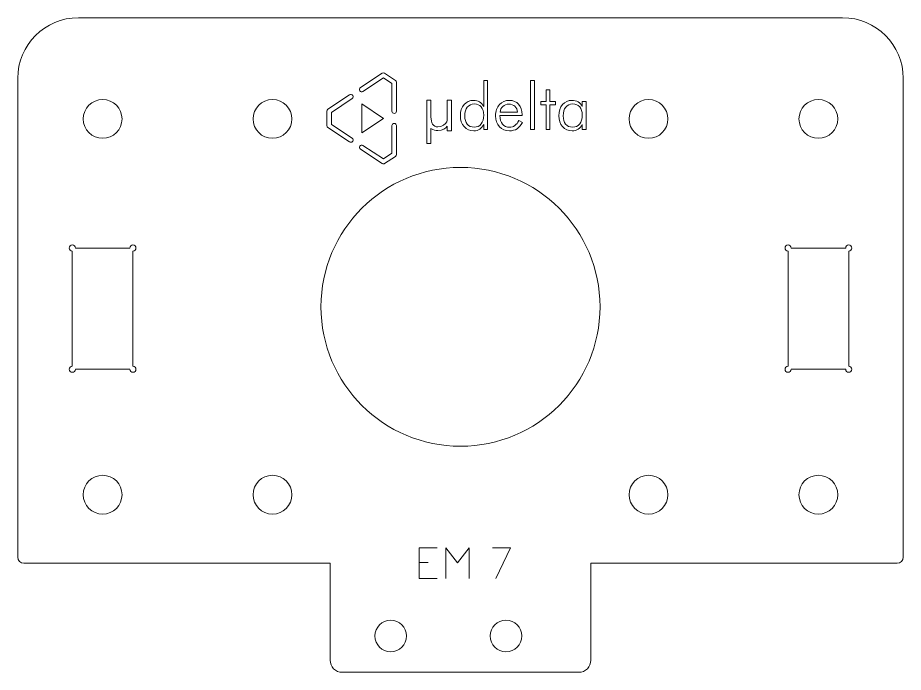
# Model space of a CAD drawing. Header units: inches. Extents: x 2 to 349, y -345 to -5.
# Drawn here: x 5.8 to 78.8, y -344.8 to -290.8 of the extents above; entities that cross this region are included whole.
import ezdxf

# ---------------------------------------------------------------- set-up
doc = ezdxf.new("R2010")
doc.units = ezdxf.units.IN
doc.header["$MEASUREMENT"] = 0
for name, color, linetype in [('exterieur', 7, 'Continuous'), ('gravure', 7, 'Continuous'), ('interieur', 7, 'Continuous')]:
    doc.layers.add(name, color=color, linetype=linetype)

# ---------------------------------------------------------------- blocks, each defined once
blk = doc.blocks.new('block 1769')
at = {"layer": 'exterieur', "lineweight": 0}
blk.add_lwpolyline([(31.514, -335.768), (31.514, -343.768)], dxfattribs=at)
blk = doc.blocks.new('block 1770')
at = {"layer": 'exterieur', "lineweight": 0}
blk.add_lwpolyline([(6.264, -335.768), (31.514, -335.768)], dxfattribs=at)
blk = doc.blocks.new('block 1771')
at = {"layer": 'exterieur', "lineweight": 0}
blk.add_lwpolyline([(5.764, -295.768), (5.764, -335.268)], dxfattribs=at)
blk = doc.blocks.new('block 1772')
at = {"layer": 'exterieur', "lineweight": 0}
blk.add_lwpolyline([(73.764, -290.768), (10.764, -290.768)], dxfattribs=at)
blk = doc.blocks.new('block 1773')
at = {"layer": 'exterieur', "lineweight": 0}
blk.add_lwpolyline([(78.764, -335.268), (78.764, -295.768)], dxfattribs=at)
blk = doc.blocks.new('block 1774')
at = {"layer": 'exterieur', "lineweight": 0}
blk.add_lwpolyline([(53.014, -335.768), (78.264, -335.768)], dxfattribs=at)
blk = doc.blocks.new('block 1775')
at = {"layer": 'exterieur', "lineweight": 0}
blk.add_lwpolyline([(53.014, -343.768), (53.014, -335.768)], dxfattribs=at)
blk = doc.blocks.new('block 1776')
at = {"layer": 'exterieur', "lineweight": 0}
blk.add_lwpolyline([(32.514, -344.768), (52.014, -344.768)], dxfattribs=at)
blk = doc.blocks.new('block 1777')
at = {"layer": 'exterieur', "lineweight": 0}
blk.add_open_spline([(31.514, -343.768), (31.514, -344.32), (31.962, -344.768), (32.514, -344.768)], degree=3, dxfattribs=at)
blk = doc.blocks.new('block 1778')
at = {"layer": 'exterieur', "lineweight": 0}
blk.add_open_spline([(5.764, -335.268), (5.764, -335.544), (5.988, -335.768), (6.264, -335.768)], degree=3, dxfattribs=at)
blk = doc.blocks.new('block 1779')
at = {"layer": 'exterieur', "lineweight": 0}
blk.add_open_spline([(10.764, -290.768), (8.002, -290.768), (5.764, -293.006), (5.764, -295.768)], degree=3, dxfattribs=at)
blk = doc.blocks.new('block 1780')
at = {"layer": 'exterieur', "lineweight": 0}
blk.add_open_spline([(78.764, -295.768), (78.764, -293.006), (76.525, -290.768), (73.764, -290.768)], degree=3, dxfattribs=at)
blk = doc.blocks.new('block 1781')
at = {"layer": 'exterieur', "lineweight": 0}
blk.add_open_spline([(78.264, -335.768), (78.54, -335.768), (78.764, -335.544), (78.764, -335.268)], degree=3, dxfattribs=at)
blk = doc.blocks.new('block 1782')
at = {"layer": 'exterieur', "lineweight": 0}
blk.add_open_spline([(52.014, -344.768), (52.566, -344.768), (53.014, -344.32), (53.014, -343.768)], degree=3, dxfattribs=at)
blk = doc.blocks.new('block 2423')
at = {"layer": 'interieur', "lineweight": 0}
blk.add_open_spline([(53.764, -314.618), (53.764, -308.267), (48.615, -303.118), (42.264, -303.118), (35.912, -303.118), (30.764, -308.267), (30.764, -314.618), (30.764, -320.969), (35.912, -326.118), (42.264, -326.118), (48.615, -326.118), (53.764, -320.969), (53.764, -314.618), (53.764, -314.618), (53.764, -314.618), (53.764, -314.618)], degree=3, knots=[0, 0, 0, 0, 1, 1, 1, 2, 2, 2, 3, 3, 3, 4, 4, 4, 5, 5, 5, 5], dxfattribs=at)
blk = doc.blocks.new('block 2424')
at = {"layer": 'interieur', "lineweight": 0}
blk.add_open_spline([(37.814, -341.768), (37.814, -341.05), (37.232, -340.468), (36.514, -340.468), (35.796, -340.468), (35.214, -341.05), (35.214, -341.768), (35.214, -342.486), (35.796, -343.068), (36.514, -343.068), (37.232, -343.068), (37.814, -342.486), (37.814, -341.768), (37.814, -341.768), (37.814, -341.768), (37.814, -341.768)], degree=3, knots=[0, 0, 0, 0, 1, 1, 1, 2, 2, 2, 3, 3, 3, 4, 4, 4, 5, 5, 5, 5], dxfattribs=at)
blk = doc.blocks.new('block 2425')
at = {"layer": 'interieur', "lineweight": 0}
blk.add_open_spline([(47.314, -341.768), (47.314, -341.05), (46.732, -340.468), (46.014, -340.468), (45.296, -340.468), (44.714, -341.05), (44.714, -341.768), (44.714, -342.486), (45.296, -343.068), (46.014, -343.068), (46.732, -343.068), (47.314, -342.486), (47.314, -341.768), (47.314, -341.768), (47.314, -341.768), (47.314, -341.768)], degree=3, knots=[0, 0, 0, 0, 1, 1, 1, 2, 2, 2, 3, 3, 3, 4, 4, 4, 5, 5, 5, 5], dxfattribs=at)
blk = doc.blocks.new('block 2426')
at = {"layer": 'interieur', "lineweight": 0}
blk.add_open_spline([(73.364, -330.118), (73.364, -329.234), (72.647, -328.518), (71.764, -328.518), (70.88, -328.518), (70.164, -329.234), (70.164, -330.118), (70.164, -331.002), (70.88, -331.718), (71.764, -331.718), (72.647, -331.718), (73.364, -331.002), (73.364, -330.118), (73.364, -330.118), (73.364, -330.118), (73.364, -330.118)], degree=3, knots=[0, 0, 0, 0, 1, 1, 1, 2, 2, 2, 3, 3, 3, 4, 4, 4, 5, 5, 5, 5], dxfattribs=at)
blk = doc.blocks.new('block 2427')
at = {"layer": 'interieur', "lineweight": 0}
blk.add_open_spline([(59.364, -330.118), (59.364, -329.234), (58.647, -328.518), (57.764, -328.518), (56.88, -328.518), (56.164, -329.234), (56.164, -330.118), (56.164, -331.002), (56.88, -331.718), (57.764, -331.718), (58.647, -331.718), (59.364, -331.002), (59.364, -330.118), (59.364, -330.118), (59.364, -330.118), (59.364, -330.118)], degree=3, knots=[0, 0, 0, 0, 1, 1, 1, 2, 2, 2, 3, 3, 3, 4, 4, 4, 5, 5, 5, 5], dxfattribs=at)
blk = doc.blocks.new('block 2428')
at = {"layer": 'interieur', "lineweight": 0}
blk.add_open_spline([(59.364, -299.118), (59.364, -298.234), (58.647, -297.518), (57.764, -297.518), (56.88, -297.518), (56.164, -298.234), (56.164, -299.118), (56.164, -300.002), (56.88, -300.718), (57.764, -300.718), (58.647, -300.718), (59.364, -300.002), (59.364, -299.118), (59.364, -299.118), (59.364, -299.118), (59.364, -299.118)], degree=3, knots=[0, 0, 0, 0, 1, 1, 1, 2, 2, 2, 3, 3, 3, 4, 4, 4, 5, 5, 5, 5], dxfattribs=at)
blk = doc.blocks.new('block 2429')
at = {"layer": 'interieur', "lineweight": 0}
blk.add_open_spline([(73.364, -299.118), (73.364, -298.234), (72.647, -297.518), (71.764, -297.518), (70.88, -297.518), (70.164, -298.234), (70.164, -299.118), (70.164, -300.002), (70.88, -300.718), (71.764, -300.718), (72.647, -300.718), (73.364, -300.002), (73.364, -299.118), (73.364, -299.118), (73.364, -299.118), (73.364, -299.118)], degree=3, knots=[0, 0, 0, 0, 1, 1, 1, 2, 2, 2, 3, 3, 3, 4, 4, 4, 5, 5, 5, 5], dxfattribs=at)
blk = doc.blocks.new('block 2430')
at = {"layer": 'interieur', "lineweight": 0}
blk.add_lwpolyline([(69.514, -319.768), (74.014, -319.768)], dxfattribs=at)
blk = doc.blocks.new('block 2431')
at = {"layer": 'interieur', "lineweight": 0}
blk.add_lwpolyline([(74.264, -319.518), (74.264, -310.018)], dxfattribs=at)
blk = doc.blocks.new('block 2432')
at = {"layer": 'interieur', "lineweight": 0}
blk.add_lwpolyline([(74.014, -309.768), (69.514, -309.768)], dxfattribs=at)
blk = doc.blocks.new('block 2433')
at = {"layer": 'interieur', "lineweight": 0}
blk.add_lwpolyline([(69.264, -310.018), (69.264, -319.518)], dxfattribs=at)
blk = doc.blocks.new('block 2434')
at = {"layer": 'interieur', "lineweight": 0}
blk.add_open_spline([(69.264, -319.518), (69.126, -319.518), (69.014, -319.63), (69.014, -319.768), (69.014, -319.906), (69.126, -320.018), (69.264, -320.018), (69.402, -320.018), (69.514, -319.906), (69.514, -319.768)], degree=3, knots=[0, 0, 0, 0, 1, 1, 1, 2, 2, 2, 3, 3, 3, 3], dxfattribs=at)
blk = doc.blocks.new('block 2435')
at = {"layer": 'interieur', "lineweight": 0}
blk.add_open_spline([(74.014, -319.768), (74.014, -319.906), (74.126, -320.018), (74.264, -320.018), (74.402, -320.018), (74.514, -319.906), (74.514, -319.768), (74.514, -319.63), (74.402, -319.518), (74.264, -319.518)], degree=3, knots=[0, 0, 0, 0, 1, 1, 1, 2, 2, 2, 3, 3, 3, 3], dxfattribs=at)
blk = doc.blocks.new('block 2436')
at = {"layer": 'interieur', "lineweight": 0}
blk.add_open_spline([(74.264, -310.018), (74.402, -310.018), (74.514, -309.906), (74.514, -309.768), (74.514, -309.63), (74.402, -309.518), (74.264, -309.518), (74.126, -309.518), (74.014, -309.63), (74.014, -309.768)], degree=3, knots=[0, 0, 0, 0, 1, 1, 1, 2, 2, 2, 3, 3, 3, 3], dxfattribs=at)
blk = doc.blocks.new('block 2437')
at = {"layer": 'interieur', "lineweight": 0}
blk.add_open_spline([(69.514, -309.768), (69.514, -309.63), (69.402, -309.518), (69.264, -309.518), (69.126, -309.518), (69.014, -309.63), (69.014, -309.768), (69.014, -309.906), (69.126, -310.018), (69.264, -310.018)], degree=3, knots=[0, 0, 0, 0, 1, 1, 1, 2, 2, 2, 3, 3, 3, 3], dxfattribs=at)
blk = doc.blocks.new('block 2438')
at = {"layer": 'interieur', "lineweight": 0}
blk.add_open_spline([(14.364, -299.118), (14.364, -298.234), (13.647, -297.518), (12.764, -297.518), (11.88, -297.518), (11.164, -298.234), (11.164, -299.118), (11.164, -300.002), (11.88, -300.718), (12.764, -300.718), (13.647, -300.718), (14.364, -300.002), (14.364, -299.118), (14.364, -299.118), (14.364, -299.118), (14.364, -299.118)], degree=3, knots=[0, 0, 0, 0, 1, 1, 1, 2, 2, 2, 3, 3, 3, 4, 4, 4, 5, 5, 5, 5], dxfattribs=at)
blk = doc.blocks.new('block 2439')
at = {"layer": 'interieur', "lineweight": 0}
blk.add_open_spline([(28.364, -299.118), (28.364, -298.234), (27.648, -297.518), (26.764, -297.518), (25.88, -297.518), (25.164, -298.234), (25.164, -299.118), (25.164, -300.002), (25.88, -300.718), (26.764, -300.718), (27.648, -300.718), (28.364, -300.002), (28.364, -299.118), (28.364, -299.118), (28.364, -299.118), (28.364, -299.118)], degree=3, knots=[0, 0, 0, 0, 1, 1, 1, 2, 2, 2, 3, 3, 3, 4, 4, 4, 5, 5, 5, 5], dxfattribs=at)
blk = doc.blocks.new('block 2440')
at = {"layer": 'interieur', "lineweight": 0}
blk.add_open_spline([(28.364, -330.118), (28.364, -329.234), (27.648, -328.518), (26.764, -328.518), (25.88, -328.518), (25.164, -329.234), (25.164, -330.118), (25.164, -331.002), (25.88, -331.718), (26.764, -331.718), (27.648, -331.718), (28.364, -331.002), (28.364, -330.118), (28.364, -330.118), (28.364, -330.118), (28.364, -330.118)], degree=3, knots=[0, 0, 0, 0, 1, 1, 1, 2, 2, 2, 3, 3, 3, 4, 4, 4, 5, 5, 5, 5], dxfattribs=at)
blk = doc.blocks.new('block 2441')
at = {"layer": 'interieur', "lineweight": 0}
blk.add_open_spline([(14.364, -330.118), (14.364, -329.234), (13.647, -328.518), (12.764, -328.518), (11.88, -328.518), (11.164, -329.234), (11.164, -330.118), (11.164, -331.002), (11.88, -331.718), (12.764, -331.718), (13.647, -331.718), (14.364, -331.002), (14.364, -330.118), (14.364, -330.118), (14.364, -330.118), (14.364, -330.118)], degree=3, knots=[0, 0, 0, 0, 1, 1, 1, 2, 2, 2, 3, 3, 3, 4, 4, 4, 5, 5, 5, 5], dxfattribs=at)
blk = doc.blocks.new('block 2442')
at = {"layer": 'interieur', "lineweight": 0}
blk.add_lwpolyline([(15.014, -309.768), (10.514, -309.768)], dxfattribs=at)
blk = doc.blocks.new('block 2443')
at = {"layer": 'interieur', "lineweight": 0}
blk.add_lwpolyline([(10.264, -310.018), (10.264, -319.518)], dxfattribs=at)
blk = doc.blocks.new('block 2444')
at = {"layer": 'interieur', "lineweight": 0}
blk.add_lwpolyline([(10.514, -319.768), (15.014, -319.768)], dxfattribs=at)
blk = doc.blocks.new('block 2445')
at = {"layer": 'interieur', "lineweight": 0}
blk.add_lwpolyline([(15.264, -319.518), (15.264, -310.018)], dxfattribs=at)
blk = doc.blocks.new('block 2446')
at = {"layer": 'interieur', "lineweight": 0}
blk.add_open_spline([(15.264, -310.018), (15.402, -310.018), (15.514, -309.906), (15.514, -309.768), (15.514, -309.63), (15.402, -309.518), (15.264, -309.518), (15.126, -309.518), (15.014, -309.63), (15.014, -309.768)], degree=3, knots=[0, 0, 0, 0, 1, 1, 1, 2, 2, 2, 3, 3, 3, 3], dxfattribs=at)
blk = doc.blocks.new('block 2447')
at = {"layer": 'interieur', "lineweight": 0}
blk.add_open_spline([(10.514, -309.768), (10.514, -309.63), (10.402, -309.518), (10.264, -309.518), (10.126, -309.518), (10.014, -309.63), (10.014, -309.768), (10.014, -309.906), (10.126, -310.018), (10.264, -310.018)], degree=3, knots=[0, 0, 0, 0, 1, 1, 1, 2, 2, 2, 3, 3, 3, 3], dxfattribs=at)
blk = doc.blocks.new('block 2448')
at = {"layer": 'interieur', "lineweight": 0}
blk.add_open_spline([(10.264, -319.518), (10.126, -319.518), (10.014, -319.63), (10.014, -319.768), (10.014, -319.906), (10.126, -320.018), (10.264, -320.018), (10.402, -320.018), (10.514, -319.906), (10.514, -319.768)], degree=3, knots=[0, 0, 0, 0, 1, 1, 1, 2, 2, 2, 3, 3, 3, 3], dxfattribs=at)
blk = doc.blocks.new('block 2449')
at = {"layer": 'interieur', "lineweight": 0}
blk.add_open_spline([(15.014, -319.768), (15.014, -319.906), (15.126, -320.018), (15.264, -320.018), (15.402, -320.018), (15.514, -319.906), (15.514, -319.768), (15.514, -319.63), (15.402, -319.518), (15.264, -319.518)], degree=3, knots=[0, 0, 0, 0, 1, 1, 1, 2, 2, 2, 3, 3, 3, 3], dxfattribs=at)
blk = doc.blocks.new('block 2932')
at = {"layer": 'gravure', "lineweight": 0}
for points in [[(48.371, -299.997), (48.038, -299.997), (48.038, -295.941), (48.371, -295.941), (48.371, -299.997)], [(49.318, -297.95), (48.891, -297.95), (48.891, -297.676), (49.318, -297.676), (49.318, -296.723), (49.634, -296.723), (49.634, -297.676), (50.1, -297.676), (50.1, -297.95), (49.634, -297.95), (49.634, -299.997), (49.318, -299.997), (49.318, -297.95)]]:
    blk.add_lwpolyline(points, dxfattribs=at)
for points, knots in [([(44.174, -299.997), (44.174, -299.997), (44.174, -299.572), (44.174, -299.572), (44.097, -299.745), (43.989, -299.876), (43.852, -299.965), (43.714, -300.054), (43.552, -300.098), (43.365, -300.098), (43.032, -300.098), (42.764, -299.984), (42.56, -299.756), (42.357, -299.527), (42.256, -299.225), (42.256, -298.85), (42.256, -298.479), (42.356, -298.176), (42.556, -297.941), (42.757, -297.706), (43.016, -297.589), (43.333, -297.589), (43.531, -297.589), (43.7, -297.632), (43.843, -297.719), (43.985, -297.805), (44.095, -297.932), (44.174, -298.099), (44.174, -298.099), (44.174, -295.941), (44.174, -295.941), (44.174, -295.941), (44.501, -295.941), (44.501, -295.941), (44.501, -295.941), (44.501, -299.997), (44.501, -299.997), (44.501, -299.997), (44.174, -299.997), (44.174, -299.997)], [0, 0, 0, 0, 1, 1, 1, 2, 2, 2, 3, 3, 3, 4, 4, 4, 5, 5, 5, 6, 6, 6, 7, 7, 7, 8, 8, 8, 9, 9, 9, 10, 10, 10, 11, 11, 11, 12, 12, 12, 13, 13, 13, 13]), ([(47.348, -298.845), (47.348, -298.845), (45.502, -298.845), (45.502, -298.845), (45.511, -299.145), (45.587, -299.381), (45.728, -299.552), (45.869, -299.723), (46.058, -299.808), (46.296, -299.808), (46.467, -299.808), (46.617, -299.762), (46.746, -299.67), (46.875, -299.577), (46.982, -299.437), (47.068, -299.251), (47.068, -299.251), (47.364, -299.413), (47.364, -299.413), (47.245, -299.648), (47.099, -299.822), (46.927, -299.933), (46.756, -300.043), (46.545, -300.098), (46.296, -300.098), (45.955, -300.098), (45.68, -299.985), (45.47, -299.757), (45.26, -299.53), (45.155, -299.231), (45.155, -298.861), (45.155, -298.48), (45.259, -298.174), (45.468, -297.94), (45.676, -297.706), (45.949, -297.589), (46.286, -297.589), (46.606, -297.589), (46.863, -297.697), (47.057, -297.912), (47.251, -298.128), (47.348, -298.415), (47.348, -298.775), (47.348, -298.775), (47.348, -298.845), (47.348, -298.845)], [0, 0, 0, 0, 1, 1, 1, 2, 2, 2, 3, 3, 3, 4, 4, 4, 5, 5, 5, 6, 6, 6, 7, 7, 7, 8, 8, 8, 9, 9, 9, 10, 10, 10, 11, 11, 11, 12, 12, 12, 13, 13, 13, 14, 14, 14, 15, 15, 15, 15]), ([(52.293, -299.997), (52.293, -299.997), (52.293, -299.572), (52.293, -299.572), (52.216, -299.744), (52.109, -299.874), (51.97, -299.964), (51.831, -300.053), (51.668, -300.098), (51.479, -300.098), (51.146, -300.098), (50.878, -299.984), (50.675, -299.756), (50.472, -299.527), (50.37, -299.225), (50.37, -298.85), (50.37, -298.479), (50.47, -298.176), (50.671, -297.941), (50.872, -297.706), (51.13, -297.589), (51.448, -297.589), (51.645, -297.589), (51.816, -297.632), (51.96, -297.719), (52.103, -297.805), (52.215, -297.932), (52.293, -298.099), (52.293, -298.099), (52.293, -297.676), (52.293, -297.676), (52.293, -297.676), (52.615, -297.676), (52.615, -297.676), (52.615, -297.676), (52.615, -299.997), (52.615, -299.997), (52.615, -299.997), (52.293, -299.997), (52.293, -299.997)], [0, 0, 0, 0, 1, 1, 1, 2, 2, 2, 3, 3, 3, 4, 4, 4, 5, 5, 5, 6, 6, 6, 7, 7, 7, 8, 8, 8, 9, 9, 9, 10, 10, 10, 11, 11, 11, 12, 12, 12, 13, 13, 13, 13]), ([(42.614, -298.861), (42.614, -299.161), (42.681, -299.392), (42.817, -299.555), (42.952, -299.717), (43.145, -299.798), (43.396, -299.798), (43.639, -299.798), (43.83, -299.709), (43.97, -299.532), (44.109, -299.355), (44.179, -299.111), (44.179, -298.801), (44.179, -298.516), (44.11, -298.293), (43.972, -298.13), (43.834, -297.966), (43.644, -297.885), (43.402, -297.885), (43.159, -297.885), (42.967, -297.972), (42.826, -298.145), (42.684, -298.319), (42.614, -298.557), (42.614, -298.861)], [0, 0, 0, 0, 1, 1, 1, 2, 2, 2, 3, 3, 3, 4, 4, 4, 5, 5, 5, 6, 6, 6, 7, 7, 7, 8, 8, 8, 8]), ([(46.966, -298.571), (46.95, -298.358), (46.879, -298.193), (46.754, -298.076), (46.628, -297.959), (46.458, -297.901), (46.243, -297.901), (46.048, -297.901), (45.885, -297.961), (45.753, -298.083), (45.621, -298.206), (45.545, -298.368), (45.524, -298.571), (45.524, -298.571), (46.966, -298.571), (46.966, -298.571)], [0, 0, 0, 0, 1, 1, 1, 2, 2, 2, 3, 3, 3, 4, 4, 4, 5, 5, 5, 5]), ([(50.728, -298.861), (50.728, -299.161), (50.796, -299.392), (50.931, -299.555), (51.066, -299.717), (51.26, -299.798), (51.511, -299.798), (51.755, -299.798), (51.947, -299.709), (52.088, -299.532), (52.228, -299.355), (52.298, -299.111), (52.298, -298.801), (52.298, -298.516), (52.228, -298.293), (52.089, -298.13), (51.95, -297.966), (51.758, -297.885), (51.516, -297.885), (51.273, -297.885), (51.081, -297.972), (50.94, -298.145), (50.799, -298.319), (50.728, -298.557), (50.728, -298.861)], [0, 0, 0, 0, 1, 1, 1, 2, 2, 2, 3, 3, 3, 4, 4, 4, 5, 5, 5, 6, 6, 6, 7, 7, 7, 8, 8, 8, 8])]:
    blk.add_open_spline(points, degree=3, knots=knots, dxfattribs=at)
blk = doc.blocks.new('block 2933')
at = {"layer": 'gravure', "lineweight": 0}
blk.add_open_spline([(41.166, -297.561), (41.166, -297.561), (41.166, -299.107), (41.166, -299.107), (41.166, -299.192), (41.15, -299.278), (41.124, -299.348), (41.038, -299.557), (40.726, -299.776), (40.409, -299.776), (39.981, -299.776), (39.83, -299.444), (39.83, -298.951), (39.83, -298.951), (39.83, -297.561), (39.83, -297.561), (39.83, -297.561), (39.827, -297.561), (39.827, -297.561), (39.827, -297.561), (39.498, -297.561), (39.498, -297.561), (39.498, -297.561), (39.498, -299.032), (39.498, -299.032), (39.498, -299.032), (39.498, -301.143), (39.498, -301.143), (39.498, -301.143), (39.827, -301.143), (39.827, -301.143), (39.827, -301.143), (39.827, -299.901), (39.827, -299.901), (40.009, -300.042), (40.231, -300.075), (40.404, -300.075), (40.784, -300.075), (41.038, -299.897), (41.162, -299.709), (41.162, -299.709), (41.162, -300.098), (41.162, -300.098), (41.162, -300.098), (41.52, -300.098), (41.52, -300.098), (41.52, -300.098), (41.52, -299.402), (41.52, -299.402), (41.52, -299.402), (41.52, -297.561), (41.52, -297.561), (41.52, -297.561), (41.166, -297.561), (41.166, -297.561)], degree=3, knots=[0, 0, 0, 0, 1, 1, 1, 2, 2, 2, 3, 3, 3, 4, 4, 4, 5, 5, 5, 6, 6, 6, 7, 7, 7, 8, 8, 8, 9, 9, 9, 10, 10, 10, 11, 11, 11, 12, 12, 12, 13, 13, 13, 14, 14, 14, 15, 15, 15, 16, 16, 16, 17, 17, 17, 18, 18, 18, 18], dxfattribs=at)
blk = doc.blocks.new('block 2931')
at = {"layer": 'gravure', "lineweight": 0}
blk.add_lwpolyline([(34.12, -297.884), (35.908, -299.075), (34.12, -300.265), (34.12, -297.884)], dxfattribs=at)
for points, knots in [([(36.802, -298.666), (36.699, -298.666), (36.616, -298.582), (36.616, -298.479), (36.616, -298.479), (36.616, -296.198), (36.616, -296.198), (36.616, -296.198), (35.908, -295.726), (35.908, -295.726), (35.908, -295.726), (34.223, -296.848), (34.223, -296.848), (34.138, -296.905), (34.022, -296.882), (33.965, -296.796), (33.908, -296.711), (33.931, -296.596), (34.017, -296.539), (34.017, -296.539), (35.805, -295.348), (35.805, -295.348), (35.868, -295.306), (35.949, -295.306), (36.011, -295.348), (36.011, -295.348), (36.905, -295.943), (36.905, -295.943), (36.957, -295.977), (36.988, -296.036), (36.988, -296.098), (36.988, -296.098), (36.988, -298.479), (36.988, -298.479), (36.988, -298.582), (36.905, -298.666), (36.802, -298.666)], [0, 0, 0, 0, 1, 1, 1, 2, 2, 2, 3, 3, 3, 4, 4, 4, 5, 5, 5, 6, 6, 6, 7, 7, 7, 8, 8, 8, 9, 9, 9, 10, 10, 10, 11, 11, 11, 12, 12, 12, 12]), ([(33.226, -301.047), (33.19, -301.047), (33.155, -301.037), (33.123, -301.016), (33.123, -301.016), (31.335, -299.825), (31.335, -299.825), (31.283, -299.79), (31.252, -299.732), (31.252, -299.67), (31.252, -299.67), (31.252, -298.479), (31.252, -298.479), (31.252, -298.417), (31.283, -298.359), (31.335, -298.325), (31.335, -298.325), (33.123, -297.134), (33.123, -297.134), (33.208, -297.077), (33.324, -297.1), (33.381, -297.186), (33.438, -297.271), (33.415, -297.387), (33.329, -297.443), (33.329, -297.443), (31.624, -298.579), (31.624, -298.579), (31.624, -298.579), (31.624, -299.57), (31.624, -299.57), (31.624, -299.57), (33.329, -300.706), (33.329, -300.706), (33.415, -300.763), (33.438, -300.878), (33.381, -300.964), (33.345, -301.018), (33.287, -301.047), (33.226, -301.047)], [0, 0, 0, 0, 1, 1, 1, 2, 2, 2, 3, 3, 3, 4, 4, 4, 5, 5, 5, 6, 6, 6, 7, 7, 7, 8, 8, 8, 9, 9, 9, 10, 10, 10, 11, 11, 11, 12, 12, 12, 13, 13, 13, 13]), ([(35.908, -302.833), (35.872, -302.833), (35.837, -302.823), (35.805, -302.802), (35.805, -302.802), (34.017, -301.611), (34.017, -301.611), (33.931, -301.554), (33.908, -301.438), (33.965, -301.353), (34.022, -301.267), (34.138, -301.244), (34.223, -301.301), (34.223, -301.301), (35.908, -302.423), (35.908, -302.423), (35.908, -302.423), (36.616, -301.952), (36.616, -301.952), (36.616, -301.952), (36.616, -299.67), (36.616, -299.67), (36.616, -299.567), (36.699, -299.484), (36.802, -299.484), (36.905, -299.484), (36.988, -299.567), (36.988, -299.67), (36.988, -299.67), (36.988, -302.052), (36.988, -302.052), (36.988, -302.114), (36.957, -302.171), (36.905, -302.206), (36.905, -302.206), (36.011, -302.802), (36.011, -302.802), (35.98, -302.823), (35.944, -302.833), (35.908, -302.833)], [0, 0, 0, 0, 1, 1, 1, 2, 2, 2, 3, 3, 3, 4, 4, 4, 5, 5, 5, 6, 6, 6, 7, 7, 7, 8, 8, 8, 9, 9, 9, 10, 10, 10, 11, 11, 11, 12, 12, 12, 13, 13, 13, 13])]:
    blk.add_open_spline(points, degree=3, knots=knots, dxfattribs=at)
at = {"layer": 'gravure'}
for name in ['block 2932', 'block 2933']:
    blk.add_blockref(name, (0, 0), dxfattribs=at)
blk = doc.blocks.new('block 2935')
at = {"layer": 'gravure', "lineweight": 0}
for points in [[(38.856, -334.507), (38.856, -337.029)], [(38.856, -334.507), (40.343, -334.507)], [(41.056, -337.029), (41.056, -334.507), (42.015, -335.732), (42.974, -334.507), (42.974, -337.029)], [(38.856, -335.721), (39.6, -335.721)], [(38.856, -337.029), (40.343, -337.029)]]:
    blk.add_lwpolyline(points, dxfattribs=at)
blk = doc.blocks.new('block 2934')
at = {"layer": 'gravure', "lineweight": 0}
blk.add_lwpolyline([(45.182, -337.029), (46.377, -334.507), (44.913, -334.507)], dxfattribs=at)
at = {"layer": 'gravure'}
blk.add_blockref('block 2935', (0, 0), dxfattribs=at)

msp = doc.modelspace()

# ---------------------------------------------------------------- block references
at = {"layer": 'exterieur'}
for name in ['block 1779', 'block 1772', 'block 1780', 'block 1771', 'block 1773', 'block 1778', 'block 1770', 'block 1769', 'block 1774', 'block 1775', 'block 1781', 'block 1777', 'block 1782', 'block 1776']:
    msp.add_blockref(name, (0, 0), dxfattribs=at)
at = {"layer": 'gravure'}
for name in ['block 2931', 'block 2934']:
    msp.add_blockref(name, (0, 0), dxfattribs=at)
at = {"layer": 'interieur'}
for name in ['block 2438', 'block 2439', 'block 2428', 'block 2429', 'block 2423', 'block 2447', 'block 2446', 'block 2437', 'block 2436', 'block 2443', 'block 2442', 'block 2445', 'block 2433', 'block 2432', 'block 2431', 'block 2448', 'block 2449', 'block 2434', 'block 2435', 'block 2444', 'block 2430', 'block 2441', 'block 2440', 'block 2427', 'block 2426', 'block 2424', 'block 2425']:
    msp.add_blockref(name, (0, 0), dxfattribs=at)

doc.saveas('drawing.dxf')
